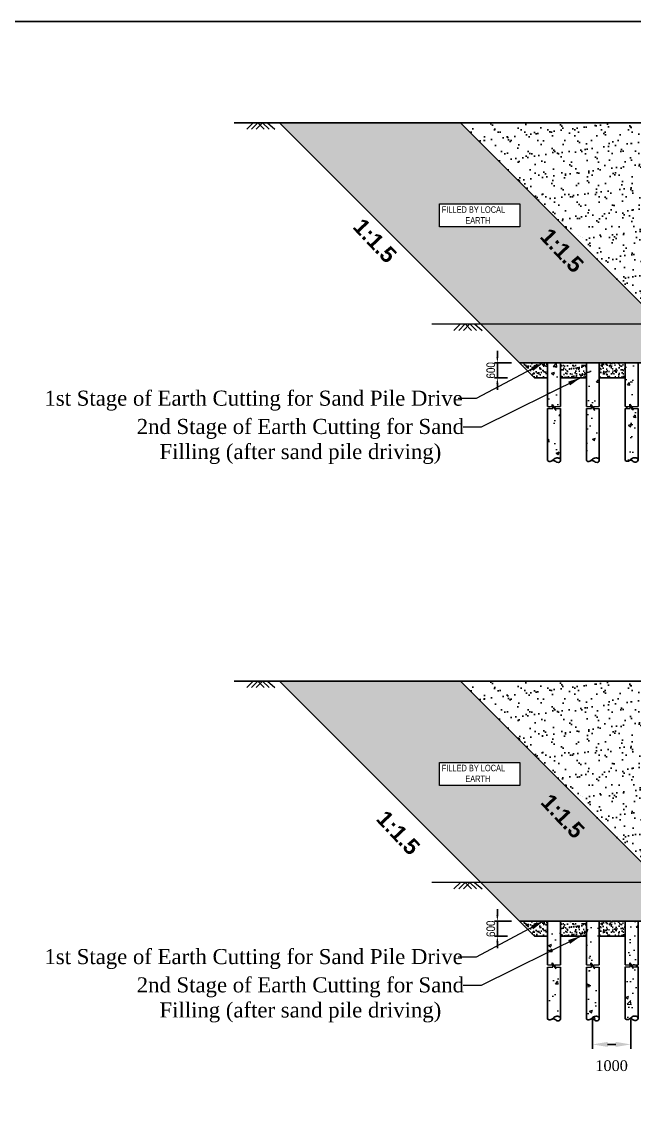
# Model space of a CAD drawing. Extents: x -119161 to 3778985, y -718511 to -30958.
# Drawn here: x 3502142 to 3516381, y -253514 to -228401 of the extents above; entities that cross this region are included whole.
import ezdxf

# ---------------------------------------------------------------- set-up
doc = ezdxf.new("R2010")
doc.units = 0
doc.header["$MEASUREMENT"] = 0
doc.linetypes.add('DASHED', pattern=[0.75, 0.5, -0.25])
doc.layers.get('DEFPOINTS').update_dxf_attribs({"linetype": 'CONTINUOUS'})
doc.layers.add('Dim', color=7, linetype='CONTINUOUS', lineweight=9)
doc.layers.add('HATCH', color=252, linetype='CONTINUOUS', lineweight=5)
for name, color, linetype in [('LINE', 7, 'CONTINUOUS'), ('P1', 7, 'CONTINUOUS'), ('TEXT', 10, 'CONTINUOUS')]:
    doc.layers.add(name, color=color, linetype=linetype)
doc.styles.add('ARIAL', font='ARIALN.TTF')
doc.styles.add('BIG', font='ROMANT.SHX')
doc.styles.add('dimText', font='ARIALN.TTF')
doc.styles.get("Standard").update_dxf_attribs({"font": 'times.ttf', "height": 250})
doc.dimstyles.new('3', dxfattribs={"dimtxt": 225, "dimasz": 350, "dimexe": 100, "dimexo": 25, "dimgap": 9, "dimtad": 0, "dimdec": 0, "dimzin": 0, "dimdsep": 46, "dimtxsty": 'Standard', "dimcen": 0, "dimclrt": 256, "dimadec": 0, "dimazin": 0, "dimtfac": 1, "dimtdec": 0, "dimtofl": 0, "dimtmove": 2, "dimatfit": 3, "dimfxl": 1, "dimtolj": 1, "dimtzin": 0, "dimarcsym": 0})
doc.dimstyles.new('dim_230', dxfattribs={"dimtxt": 460, "dimasz": 460, "dimexe": 230, "dimexo": 100, "dimgap": 100, "dimtad": 1, "dimdec": 0, "dimzin": 0, "dimdsep": 46, "dimtxsty": 'dimText', "dimcen": 0.09, "dimclrd": 256, "dimclre": 256, "dimclrt": 7, "dimadec": 0, "dimazin": 0, "dimtfac": 1, "dimtdec": 0, "dimtofl": 0, "dimtmove": 0, "dimatfit": 3, "dimfxl": 1, "dimtolj": 1, "dimtzin": 0, "dimlwd": -1, "dimlwe": -1, "dimarcsym": 0})
doc.dimstyles.new('dim_70', dxfattribs={"dimtxt": 140, "dimasz": 140, "dimexe": 70, "dimexo": 40, "dimgap": 50, "dimtad": 1, "dimdec": 0, "dimzin": 0, "dimdsep": 46, "dimtxsty": 'ARIAL', "dimcen": 0.09, "dimclrd": 5, "dimclre": 5, "dimclrt": 7, "dimadec": 0, "dimazin": 0, "dimtfac": 1, "dimtdec": 0, "dimtmove": 0, "dimatfit": 3, "dimfxl": 1, "dimtolj": 1, "dimtzin": 0, "dimarcsym": 0})
pattern_1 = [(37.5, (2412265.65, 1241194.8), (-4.409535, 134.877664), [0, -106.4, 0, -119, 0, -113.75]), (7.5, (2412265.65, 1241194.8), (123.88437, 197.550225), [0, -57.4, 0, -95.9, 0, -36.75]), (327.5, (2412179.55, 1241194.8), (217.98993, 0.396134), [0, -35, 0, -126, 0, -164.5]), (317.5, (2412179.55, 1241194.8), (210.428862, 61.43729), [0, -17.5, 0, -82.6, 0, -94.5])]
pattern_2 = [(37.5, (2412265.65, 1228219.78), (-4.409535, 134.877664), [0, -106.4, 0, -119, 0, -113.75]), (7.5, (2412265.65, 1228219.78), (123.88437, 197.550225), [0, -57.4, 0, -95.9, 0, -36.75]), (327.5, (2412179.55, 1228219.78), (217.98993, 0.396134), [0, -35, 0, -126, 0, -164.5]), (317.5, (2412179.55, 1228219.78), (210.428862, 61.43729), [0, -17.5, 0, -82.6, 0, -94.5])]

# ---------------------------------------------------------------- blocks, each defined once
blk = doc.blocks.new('RT')
at = {"layer": 'Dim', "ltscale": 50}
h = blk.add_hatch(dxfattribs=at)
h.set_pattern_fill('AR-CONC', color=8, scale=100, style=0)
h.set_pattern_definition([(50, (-3013919.5, 641592.65), (717.26018, -62.75213), [75, -825]), (355, (-3013919.5, 641592.65), (-138.75133, 752.19213), [60, -660]), (100.4514, (-3013859.75, 641587.4), (578.50938, 689.43954), [63.74019, -701.14211]), (46.1842, (-3013919.5, 641792.65), (1067.24105, -165.51901), [112.5, -1237.5]), (96.6356, (-3013830.6, 641778.9), (934.6627, 974.11787), [95.6103, -1051.713]), (351.1842, (-3013919.5, 641792.7), (934.66195, 974.1186), [90, -990]), (21, (-3013819.5, 641742.65), (596.90705, -402.61889), [75, -825]), (326, (-3013819.5, 641742.65), (243.31533, 725.15005), [60, -660]), (71.4514, (-3013769.8, 641709.1), (840.22263, 322.5305), [63.74019, -701.14211]), (37.5, (-3013919.52, 641592.65), (12.159855, 332.893854), [0, -652, 0, -670, 0, -662.5]), (7.5, (-3013919.52, 641592.65), (263.069537, 394.41171), [0, -382, 0, -637, 0, -252.5]), (327.5, (-3014142.52, 641592.65), (533.822436, -22.554872), [0, -250, 0, -780, 0, -1035]), (317.5, (-3014242.52, 641592.65), (583.18617, 100.10498), [0, -325, 0, -518, 0, -735])])
h.paths.add_polyline_path([(150, -2269), (138, -2291), (119, -2305), (97, -2311), (74, -2310), (52, -2302), (33, -2290), (15, -2276), (-6, -2267), (-29, -2266), (-52, -2273), (-64, -2281), (-86, -2289), (-109, -2290), (-130, -2283), (-150, -2271), (-150, 0), (150, 0)])
for points in [[(-150, -1014), (-44, -1014), (-44, -966), (22, -1055), (22, -1014), (150, -1014)], [(-150, -1063), (-29, -1063), (-29, -1015), (38, -1103), (38, -1063), (150, -1063)]]:
    blk.add_lwpolyline(points, dxfattribs=at)
at = {"layer": 'P1', "ltscale": 50}
for points in [[(-150, 0), (-150, -1014)], [(-150, 0), (150, 0)], [(150, 0), (150, -1014)], [(-150, -1063), (-150, -2271)], [(150, -1063), (150, -2253)]]:
    blk.add_lwpolyline(points, dxfattribs=at)
blk.add_spline([(-150, -2271), (-115, -2289), (-72, -2284), (-23, -2252), (15, -2223), (67, -2207), (106, -2210), (132, -2224), (144, -2239), (150, -2253), (150, -2266), (123, -2303), (73, -2309), (38, -2293), (10, -2273), (-18, -2265), (-51, -2273)], degree=3, dxfattribs=at)
blk = doc.blocks.new('PILE.5')
at = {"layer": 'HATCH', "color": 5}
blk.add_blockref('RT', (0, 0), dxfattribs=at)
blk = doc.blocks.new('*D2048')
at = {"layer": 'DEFPOINTS', "color": 0, "lineweight": -2, "ltscale": 50}
for p in [(3513197, -236331), (3513568, -236331), (3513476, -236677)]:
    blk.add_point(p, dxfattribs=at)
at = {"layer": 'HATCH', "color": 5, "lineweight": -2, "ltscale": 50}
for p, q in [((3513197, -236191), (3513197, -236051)), ((3513528, -236331), (3513127, -236331)), ((3513197, -236677), (3513197, -236331)), ((3513436, -236677), (3513127, -236677)), ((3513197, -236817), (3513197, -236957))]:
    blk.add_line(p, q, dxfattribs=at)
for points in [[(3513174, -236191), (3513220, -236191), (3513197, -236331)], [(3513174, -236817), (3513220, -236817), (3513197, -236677)]]:
    blk.add_solid(points, dxfattribs=at)
at = {"layer": 'HATCH', "color": 7, "ltscale": 50, "insert": (3513045, -236504), "char_height": 200, "attachment_point": 5, "rotation": 90, "style": 'ARIAL'}
blk.add_mtext('\\A1;600', dxfattribs=at)
blk = doc.blocks.new('*D2056')
at = {"layer": 'DEFPOINTS', "color": 0, "lineweight": -2, "ltscale": 50}
for p in [(3513197, -249306), (3513568, -249306), (3513476, -249652)]:
    blk.add_point(p, dxfattribs=at)
at = {"layer": 'HATCH', "color": 5, "lineweight": -2, "ltscale": 50}
for p, q in [((3513197, -249166), (3513197, -249026)), ((3513528, -249306), (3513127, -249306)), ((3513197, -249652), (3513197, -249306)), ((3513436, -249652), (3513127, -249652)), ((3513197, -249792), (3513197, -249932))]:
    blk.add_line(p, q, dxfattribs=at)
for points in [[(3513174, -249166), (3513220, -249166), (3513197, -249306)], [(3513174, -249792), (3513220, -249792), (3513197, -249652)]]:
    blk.add_solid(points, dxfattribs=at)
at = {"layer": 'HATCH', "color": 7, "ltscale": 50, "insert": (3513045, -249479), "char_height": 200, "attachment_point": 5, "rotation": 90, "style": 'ARIAL'}
blk.add_mtext('\\A1;600', dxfattribs=at)
blk = doc.blocks.new('*D2060')
at = {"layer": 'DEFPOINTS', "color": 0, "linetype": 'ByBlock', "lineweight": -2}
for p in [(3515408, -251573), (3516297, -251567), (3516297, -252167)]:
    blk.add_point(p, dxfattribs=at)
at = {"layer": 'LINE', "color": 0, "linetype": 'ByBlock', "lineweight": -2}
for p, q in [((3515408, -251598), (3515408, -252267)), ((3516297, -251592), (3516297, -252267)), ((3515758, -252167), (3515947, -252167))]:
    blk.add_line(p, q, dxfattribs=at)
for points in [[(3515758, -252108), (3515758, -252225), (3515408, -252167)], [(3515947, -252108), (3515947, -252225), (3516297, -252167)]]:
    blk.add_solid(points, dxfattribs=at)
at = {"layer": 'LINE', "linetype": 'ByBlock', "lineweight": -2, "insert": (3515852, -252662), "char_height": 250, "attachment_point": 5}
blk.add_mtext('\\A1;1000', dxfattribs=at)

msp = doc.modelspace()

# ---------------------------------------------------------------- hatches: boundary and pattern name
at = {"layer": 'LINE', "ltscale": 50}
h = msp.add_hatch(dxfattribs=at)
h.set_pattern_fill('AR-SAND', color=0, scale=80, style=0)
h.set_pattern_definition([(37.5, (4802084.42, 359474.9), (-5.039469, 154.145902), [0, -121.6, 0, -136, 0, -130]), (7.5, (4802084.42, 359474.9), (141.582136, 225.771685), [0, -65.6, 0, -109.6, 0, -42]), (327.5, (4801986.02, 359474.9), (249.131349, 0.452724), [0, -40, 0, -144, 0, -188]), (317.5, (4801986.02, 359474.9), (240.490128, 70.214045), [0, -20, 0, -94.4, 0, -108])])
h.paths.add_polyline_path([(3512337.4, -230750), (3508135, -230750), (3512810, -235425), (3517012.4, -235425)])
h.paths.add_polyline_path([(3513717, -233172.5), (3511849.4, -233172.5), (3511849.4, -232638.2), (3513717, -232638.2)], flags=16)
h.paths.add_polyline_path([(3511851.4, -233177.5), (3513720, -233177.5), (3513720, -232618.4), (3511851.4, -232618.4)], flags=24)
h = msp.add_hatch(dxfattribs=at)
h.set_pattern_fill('AR-SAND', color=4, scale=200, style=0)
h.set_pattern_definition([(37.5, (2451530.54, 1235415.37), (-12.59867, 385.364754), [0, -304, 0, -340, 0, -325]), (7.5, (2451530.54, 1235415.37), (353.95534, 564.42921), [0, -164, 0, -274, 0, -105]), (327.5, (2451284.54, 1235415.37), (622.82837, 1.13181), [0, -100, 0, -360, 0, -470]), (317.5, (2451284.54, 1235415.37), (601.22532, 175.53511), [0, -50, 0, -236, 0, -270])])
h.paths.add_polyline_path([(3517512.4, -230750), (3512337.4, -230750), (3517013.4, -235425.9), (3517312.4, -235426), (3517312.4, -234850)])
at = {"layer": 'LINE'}
h = msp.add_hatch(dxfattribs=at)
h.set_pattern_fill('AR-SAND', color=256, scale=70, style=0)
h.set_pattern_definition(pattern_1)
h.paths.add_polyline_path([(3516950.7, -235723.8), (3517375.4, -235723.8), (3517375.4, -235414.7), (3516950.7, -235414.7)], flags=9)
h.paths.add_polyline_path([(3522444.9, -235722.2), (3522869.6, -235722.2), (3522869.6, -235413.1), (3522444.9, -235413.1)], flags=9)
h.paths.add_polyline_path([(3520763.4, -236248.7), (3523054.6, -236248.7), (3523054.6, -235760), (3520763.4, -235760)], flags=24)
h.paths.add_polyline_path([(3516747, -236157.7), (3520794.7, -236157.7), (3520794.7, -235836.9), (3516747, -235836.9)], flags=24)
h.paths.add_polyline_path([(3520142.6, -235425), (3520142.6, -236326.7), (3525688.9, -236326.7), (3525690.7, -236322.3), (3525603.9, -236114.6), (3525690, -236115), (3525687.5, -235425)])
h.paths.add_polyline_path([(3519729.7, -236326.7), (3519729.7, -235425), (3512810, -235425), (3513711.7, -236326.7)])
h = msp.add_hatch(dxfattribs=at)
h.set_pattern_fill('AR-SAND', color=256, scale=70, style=0)
h.set_pattern_definition(pattern_1)
h.paths.add_polyline_path([(3514365.5, -236331.3), (3514665.5, -236331.3), (3514665.5, -236676.5), (3515265.5, -236676.5), (3515265.5, -236331.3), (3515565.5, -236331.3), (3515565.5, -236676.5), (3516165.5, -236676.5), (3516165.5, -236326.7), (3513711.7, -236326.7), (3514061.5, -236676.5), (3514365.5, -236676.5)])
at = {"layer": 'LINE', "ltscale": 50}
h = msp.add_hatch(dxfattribs=at)
h.set_pattern_fill('AR-SAND', color=0, scale=80, style=0)
h.set_pattern_definition([(37.5, (4802084.42, 346499.88), (-5.039469, 154.145902), [0, -121.6, 0, -136, 0, -130]), (7.5, (4802084.42, 346499.88), (141.582136, 225.771685), [0, -65.6, 0, -109.6, 0, -42]), (327.5, (4801986.02, 346499.88), (249.131349, 0.452724), [0, -40, 0, -144, 0, -188]), (317.5, (4801986.02, 346499.88), (240.490128, 70.214045), [0, -20, 0, -94.4, 0, -108])])
h.paths.add_polyline_path([(3512337.4, -243725), (3508135, -243725), (3512810, -248400), (3517012.4, -248400)])
h.paths.add_polyline_path([(3513717, -246147.5), (3511849.4, -246147.5), (3511849.4, -245613.2), (3513717, -245613.2)], flags=16)
h.paths.add_polyline_path([(3511851.4, -246152.5), (3513720, -246152.5), (3513720, -245593.4), (3511851.4, -245593.4)], flags=24)
h = msp.add_hatch(dxfattribs=at)
h.set_pattern_fill('AR-SAND', color=4, scale=200, style=0)
h.set_pattern_definition([(37.5, (2451530.54, 1222440.35), (-12.59867, 385.364754), [0, -304, 0, -340, 0, -325]), (7.5, (2451530.54, 1222440.35), (353.95534, 564.42921), [0, -164, 0, -274, 0, -105]), (327.5, (2451284.54, 1222440.35), (622.82837, 1.13181), [0, -100, 0, -360, 0, -470]), (317.5, (2451284.54, 1222440.35), (601.22532, 175.53511), [0, -50, 0, -236, 0, -270])])
h.paths.add_polyline_path([(3517512.4, -243725), (3512337.4, -243725), (3517013.4, -248400.9), (3517312.4, -248401), (3517312.4, -247825)])
at = {"layer": 'LINE'}
h = msp.add_hatch(dxfattribs=at)
h.set_pattern_fill('AR-SAND', color=256, scale=70, style=0)
h.set_pattern_definition(pattern_2)
h.paths.add_polyline_path([(3516950.7, -248698.8), (3517375.4, -248698.8), (3517375.4, -248389.7), (3516950.7, -248389.7)], flags=9)
h.paths.add_polyline_path([(3522444.9, -248697.3), (3522869.6, -248697.3), (3522869.6, -248388.1), (3522444.9, -248388.1)], flags=9)
h.paths.add_polyline_path([(3520763.4, -249223.8), (3523054.6, -249223.8), (3523054.6, -248735), (3520763.4, -248735)], flags=24)
h.paths.add_polyline_path([(3516747, -249132.7), (3520794.7, -249132.7), (3520794.7, -248812), (3516747, -248812)], flags=24)
h.paths.add_polyline_path([(3520142.6, -248400), (3520142.6, -249301.7), (3525688.9, -249301.7), (3525690.7, -249297.3), (3525603.9, -249089.6), (3525690, -249090), (3525687.5, -248400)])
h.paths.add_polyline_path([(3519729.7, -249301.7), (3519729.7, -248400), (3512810, -248400), (3513711.7, -249301.7)])
h = msp.add_hatch(dxfattribs=at)
h.set_pattern_fill('AR-SAND', color=256, scale=70, style=0)
h.set_pattern_definition(pattern_2)
h.paths.add_polyline_path([(3514365.5, -249306.3), (3514665.5, -249306.3), (3514665.5, -249651.6), (3515265.5, -249651.6), (3515265.5, -249306.3), (3515565.5, -249306.3), (3515565.5, -249651.6), (3516165.5, -249651.6), (3516165.5, -249301.7), (3513711.7, -249301.7), (3514061.5, -249651.6), (3514365.5, -249651.6)])

# ---------------------------------------------------------------- linework, layer by layer
at = {"layer": 'Dim', "lineweight": 20, "ltscale": 50}
for points in [[(3511670.7, -235425), (3519729.7, -235425)], [(3511670.7, -248400), (3519729.7, -248400)]]:
    msp.add_lwpolyline(points, dxfattribs=at)
at = {"layer": 'HATCH', "color": 8, "lineweight": 15}
for points in [[(3507521.9, -230750), (3507372.1, -230899.8)], [(3507632.2, -230750), (3507482.4, -230899.8)], [(3507742.5, -230750), (3507592.7, -230899.8)], [(3507632.2, -230750), (3507782, -230899.8)], [(3507742.5, -230750), (3507892.3, -230899.8)], [(3507852.8, -230750), (3508024.5, -230899.8)], [(3512338.3, -235426.5), (3512188.5, -235576.3)], [(3512448.6, -235426.5), (3512298.8, -235576.3)], [(3512558.9, -235426.5), (3512409.1, -235576.3)], [(3512448.6, -235426.5), (3512598.4, -235576.3)], [(3512558.9, -235426.5), (3512708.7, -235576.3)], [(3512669.2, -235426.5), (3512840.9, -235576.3)], [(3507521.9, -243725), (3507372.1, -243874.8)], [(3507632.2, -243725), (3507482.4, -243874.8)], [(3507742.5, -243725), (3507592.7, -243874.8)], [(3507632.2, -243725), (3507782, -243874.8)], [(3507742.5, -243725), (3507892.3, -243874.8)], [(3507852.8, -243725), (3508024.5, -243874.8)], [(3512338.3, -248401.6), (3512188.5, -248551.4)], [(3512448.6, -248401.6), (3512298.8, -248551.4)], [(3512558.9, -248401.6), (3512409.1, -248551.4)], [(3512448.6, -248401.6), (3512598.4, -248551.4)], [(3512558.9, -248401.6), (3512708.7, -248551.4)], [(3512669.2, -248401.6), (3512840.9, -248551.4)]]:
    msp.add_lwpolyline(points, dxfattribs=at)
at = {"layer": 'HATCH', "color": 5, "ltscale": 50}
for points in [[(3511849.4, -232638.2), (3513717, -232638.2), (3513717, -233172.5), (3511849.4, -233172.5)], [(3511849.4, -245613.2), (3513717, -245613.2), (3513717, -246147.5), (3511849.4, -246147.5)]]:
    msp.add_lwpolyline(points, close=True, dxfattribs=at)
at = {"layer": 'LINE'}
for p, q in [((3507083.6, -230750), (3519738.8, -230750)), ((3514061.5, -236676.5), (3514365.5, -236676.5)), ((3507083.6, -243725), (3519738.8, -243725)), ((3514061.5, -249651.6), (3514365.5, -249651.6))]:
    msp.add_line(p, q, dxfattribs=at)
at = {"layer": 'LINE', "linetype": 'DASHED'}
for p, q in [((3513711.7, -236326.7), (3519729.7, -236326.7)), ((3513711.7, -249301.7), (3519729.7, -249301.7))]:
    msp.add_line(p, q, dxfattribs=at)
at = {"layer": 'LINE'}
msp.add_lwpolyline([(3534832.5, -269274.5), (3477031.7, -269274.5), (3477031.7, -228401.1), (3534832.5, -228401.1)], close=True, dxfattribs=at)
for points in [[(3508136.5, -230751.5), (3514061.5, -236676.5)], [(3512337.4, -230750), (3517012.4, -235425)], [(3514665.5, -236676.5), (3515265.5, -236676.5)], [(3515565.5, -236676.5), (3516165.5, -236676.5)], [(3508136.5, -243726.6), (3514061.5, -249651.6)], [(3512337.4, -243725), (3517012.4, -248400)], [(3514665.5, -249651.6), (3515265.5, -249651.6)], [(3515565.5, -249651.6), (3516165.5, -249651.6)]]:
    msp.add_lwpolyline(points, dxfattribs=at)

# ---------------------------------------------------------------- block references
at = {"layer": 'HATCH', "color": 5}
for p in [(3514515.5, -236331.3), (3515415.5, -236331.3), (3516315.5, -236326.7), (3514515.5, -249306.3), (3515415.5, -249306.3), (3516315.5, -249301.7)]:
    msp.add_blockref('PILE.5', p, dxfattribs=at)

# ---------------------------------------------------------------- texts
at = {"layer": 'LINE', "char_height": 350, "attachment_point": 8, "style": 'BIG'}
for s, insert, width in [('{\\fTimes New Roman|b0|i0|c0|p18;1st Stage of Earth Cutting for Sand Pile Drive}', (3507533.6, -237441), 31814.626), ('{\\fTimes New Roman|b0|i0|c0|p18;2nd Stage of Earth Cutting for Sand Filling (after sand pile driving)}', (3508619.6, -238681.6), 8510.082), ('{\\fTimes New Roman|b0|i0|c0|p18;1st Stage of Earth Cutting for Sand Pile Drive}', (3507533.6, -250416), 31814.626), ('{\\fTimes New Roman|b0|i0|c0|p18;2nd Stage of Earth Cutting for Sand Filling (after sand pile driving)}', (3508619.6, -251656.6), 8510.082)]:
    msp.add_mtext(s, dxfattribs=dict(at, insert=insert, width=width))
at = {"layer": 'TEXT', "color": 0, "char_height": 150, "width": 1814.649, "attachment_point": 4, "style": 'ARIAL'}
for insert in [(3511883.2, -232894.2), (3511883.2, -245869.3)]:
    msp.add_mtext('\\pi22.877;FILLED BY LOCAL \\P\\pi568.96;EARTH', dxfattribs=dict(at, insert=insert))
at = {"layer": 'TEXT', "ltscale": 500, "char_height": 368.794, "width": 1223.642, "attachment_point": 5, "rotation": 313.3245, "style": 'ARIAL'}
for insert in [(3510352.6, -233492), (3514698.8, -233718), (3514718.3, -246862.8), (3510894.4, -247248.6)]:
    msp.add_mtext('{\\fArial|b1|i0|c0|p34;\\C6;1:1.5}', dxfattribs=dict(at, insert=insert))

# ---------------------------------------------------------------- dimensions: what is measured, and where the dimension line sits
at = {"layer": 'HATCH', "color": 5, "ltscale": 50}
for base, p1, p2, picture, middle in [((3513197, -236331.3), (3513476.1, -236676.5), (3513567.6, -236331.3), '*D2048', (3513197, -236503.9)), ((3513197, -249306.3), (3513476.1, -249651.6), (3513567.6, -249306.3), '*D2056', (3513197, -249478.9))]:
    dim = msp.add_linear_dim(base=base, p1=p1, p2=p2, angle=90, text='600', dimstyle='dim_70', override={"dimtxt": 200}, dxfattribs=at)
    dim.commit()
    dim.dimension.update_dxf_attribs({"geometry": picture, "text_midpoint": middle, "dimtype": 160})
at = {"layer": 'LINE', "color": 0, "linetype": 'ByBlock', "lineweight": -2}
dim = msp.add_linear_dim(base=(3516296.7, -252166.7), p1=(3515408.3, -251572.8), p2=(3516296.7, -251566.9), text='1000', dimstyle='3', dxfattribs=at)
dim.commit()
dim.dimension.update_dxf_attribs({"geometry": '*D2060', "text_midpoint": (3515852.5, -252661.6)})

# ---------------------------------------------------------------- leaders
at = {"layer": 'Dim', "ltscale": 500}
for points in [[(3514269.8, -236331.3), (3512704.8, -237161.2), (3512286.4, -237161)], [(3515132.9, -236676.5), (3512823.6, -237825.3), (3512405.1, -237825.1)], [(3514269.8, -249306.3), (3512704.8, -250136.3), (3512286.4, -250136.1)], [(3515132.9, -249651.6), (3512823.6, -250800.3), (3512405.1, -250800.1)]]:
    msp.add_leader(points, dimstyle='dim_230', override={"dimasz": 300}, dxfattribs=at)

doc.saveas('drawing.dxf')
